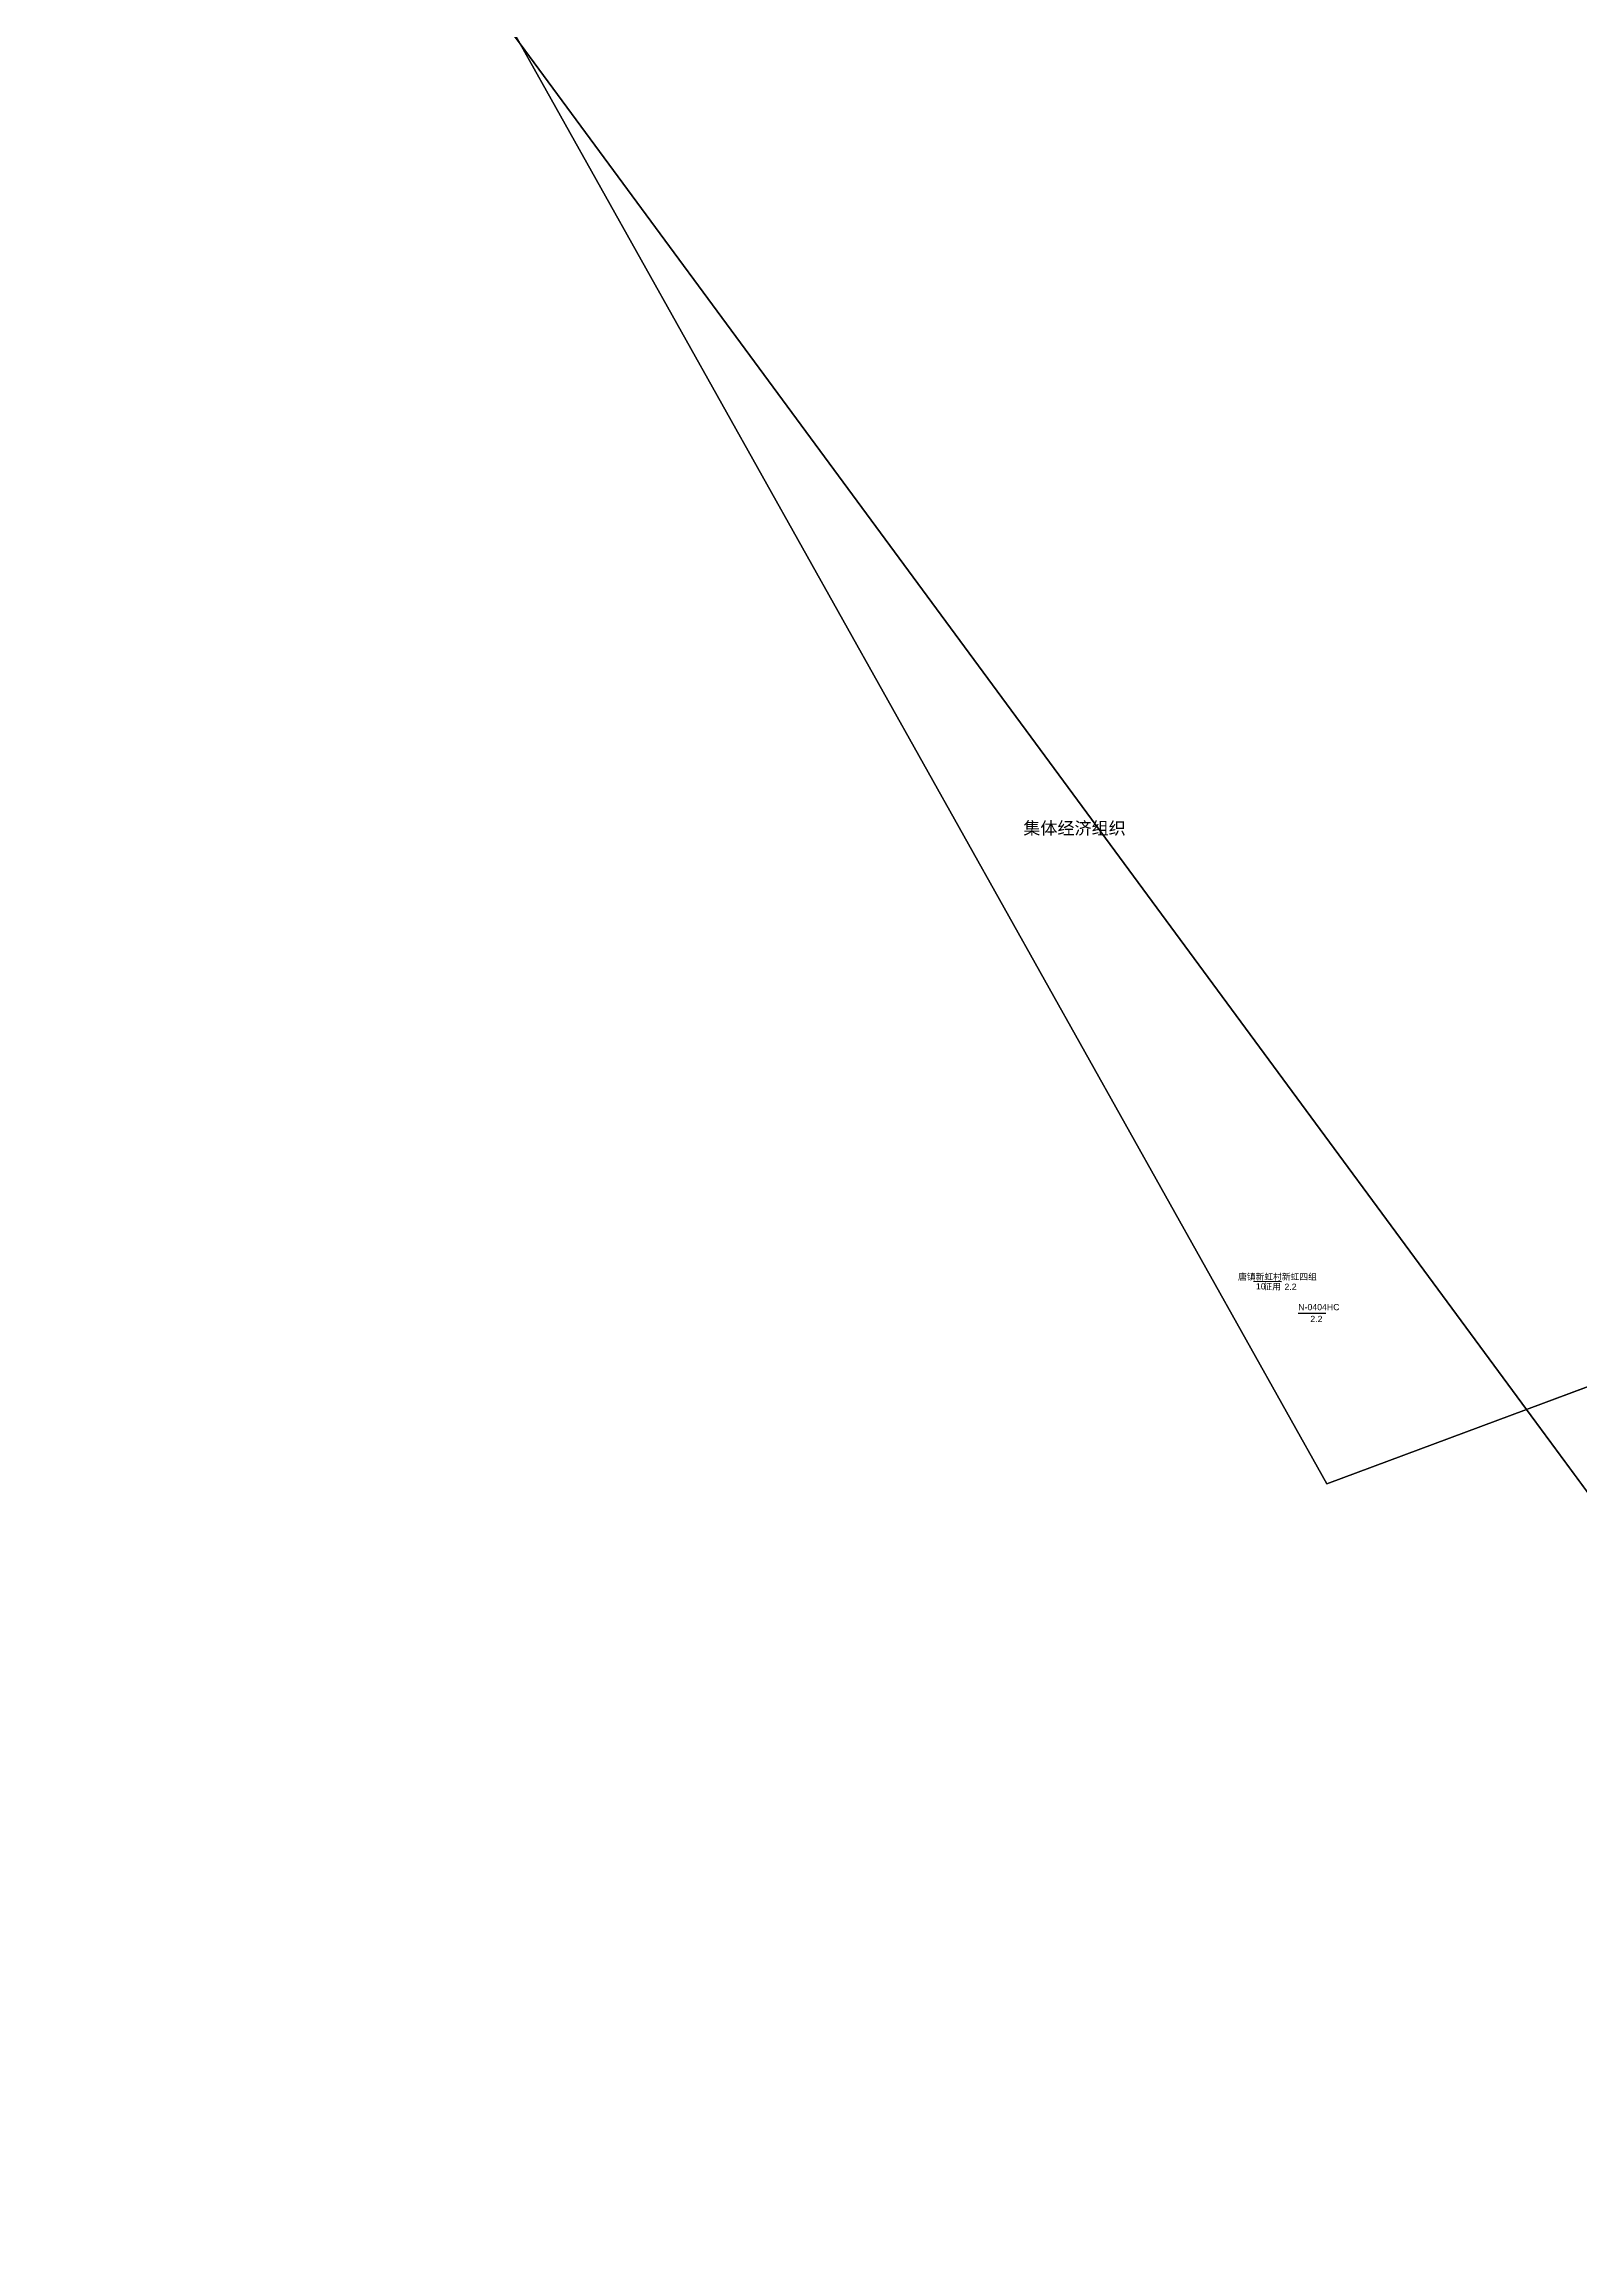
# Model space of a CAD drawing. Header units: metres. Extents: x 15788 to 16056, y 1027 to 1229.
# Drawn here: x 16000.99 to 16006.51, y 1161.3 to 1169.17 of the extents above; entities that cross this region are included whole.
import ezdxf
from ezdxf.enums import TextEntityAlignment as Align

# ---------------------------------------------------------------- set-up
doc = ezdxf.new("R2010")
doc.units = ezdxf.units.M
doc.linetypes.add('XX82', pattern=[5, 4, -1])
for name, color, linetype in [('kc_dw', 2, 'Continuous'), ('kc_jt', 181, 'Continuous'), ('kc_swl_xz', 140, 'Continuous')]:
    doc.layers.add(name, color=color, linetype=linetype)
doc.styles.add('st_h', font='txt.shx', dxfattribs={"bigfont": 'hztxt.shx'})
doc.styles.get("Standard").update_dxf_attribs({"font": 'arial.ttf'})

# ---------------------------------------------------------------- blocks, each defined once
blk = doc.blocks.new('emap_dw')
at = {"linetype": 'XX82'}
blk.add_line((-18.5, -0.2), (6.2, -0.3), dxfattribs=at)
at = {"flags": 1}
for tag, p in [('街道号', (13.8, 22.6)), ('原宗地号', (16.9, 15.5)), ('勘测序号', (32.6, -2.5)), ('权属', (33.7, -10.8))]:
    blk.add_attdef(tag, p, '', height=3, dxfattribs=at)
at = {"linetype": 'XX82', "flags": 1}
for tag, p in [('所有权人', (20.8, 10)), ('地块名称', (24.9, 4.3)), ('所有权宗地号', (23.7, -14)), ('地块号', (24.5, -18.8))]:
    blk.add_attdef(tag, p, '', height=3, dxfattribs=at)
blk.add_attdef('单位名', text='', height=3).set_placement((-7.1, 0.5), align=Align.CENTER)
for tag, p in [('单位序号', (-17.4, -4.1)), ('用地类型', (-13.8, -4.2)), ('面积', (-3.7, -4.3))]:
    blk.add_attdef(tag, p, '', height=3)
blk = doc.blocks.new('emap_yt')
at = {"linetype": 'XX82'}
blk.add_line((-8.9, -2.3), (9.8, -2.3), dxfattribs=at)
at = {"style": 'st_h', "flags": 1}
for tag, p in [('用地类型', (10.4, 14.5)), ('单位序号', (10.4, 9)), ('规划序号', (11.7, 4.6)), ('规划用途', (13.2, -0.6)), ('勘测类型', (32.5, 3.8)), ('单位名', (33.4, -1.9)), ('勘测序号', (12.5, -10.5)), ('原宗地号', (12.7, -5.7)), ('新宗地号', (31, -14.8)), ('权属', (34.1, -8.1))]:
    blk.add_attdef(tag, p, '', height=4.38, dxfattribs=at)
blk.add_attdef('原来用途', text='', height=3).set_placement((1.1, -0.9), align=Align.CENTER)
blk.add_attdef('面积', (-3, -6.6), '', height=3)
at = {"linetype": 'XX82', "style": 'st_h', "flags": 1}
blk.add_attdef('街道号', (12.8, -14.6), '', height=4.38, dxfattribs=at)
at = {"linetype": 'XX82', "flags": 1}
for tag, p in [('所有权人', (14.1, -19.6)), ('地块名称', (14.6, -23.6)), ('所有权宗地号', (20, -28.7)), ('地块号', (20.4, -33.6))]:
    blk.add_attdef(tag, p, '', height=2.5, dxfattribs=at)

msp = doc.modelspace()

# ---------------------------------------------------------------- linework, layer by layer
at = {"layer": 'kc_dw', "flags": 128}
msp.add_lwpolyline([(16054.5, 1226.8086, -0.24693), (15988.6482, 1192.0194), (15987.9279, 1192.018), (16000, 1174), (16002.7046, 1169.1703), (16006.3171, 1164.2676), (16032.4, 1174), (16032.9468, 1172.657), (16033.6, 1172.95), (16047.6351, 1136.5825), (16054.5, 1119.7225)], format="xyb", close=True, dxfattribs=at)
msp.add_lwpolyline([(16054.5, 1114.8033), (16054.5, 1118.7945), (16047.6351, 1136.5825), (16032.9468, 1172.657), (16008.79, 1161.82), (16008.29, 1161.59), (16006.3171, 1164.2676), (16005.6, 1164), (16002.7046, 1169.1703), (15985.8726, 1192.0142), (15980.0014, 1192.0033), (15957.71, 1183.24), (15962.48, 1166.86), (15898.7866, 1138.4256), (15932.5226, 1089.4374)], dxfattribs=at)
for points in [[(16032.9468, 1172.657), (16032.4, 1174), (16006.3171, 1164.2676), (16008.29, 1161.59), (16008.79, 1161.82)], [(16002.7046, 1169.1703), (16005.6, 1164), (16006.3171, 1164.2676)]]:
    msp.add_lwpolyline(points, close=True, dxfattribs=at)
at = {"layer": 'kc_jt', "flags": 128}
msp.add_lwpolyline([(16029.8735, 1187.3255), (16024.0696, 1200.3617, -0.041997), (16011.5955, 1195.4255), (16012.0875, 1194.1203), (16012.0059, 1192.3731), (16011.4939, 1191.1491), (16011.4211, 1188.7671), (16012.2441, 1186.6619), (16012.6885, 1185.1337), (16011.4961, 1183.3711), (16008.9731, 1182.1719), (16007.5535, 1181.5173), (16005.0695, 1181.3241), (16003.4825, 1181.3019), (16000.0879, 1181.8897), (15998.5001, 1181.9205), (15995.8094, 1180.2546), (16000, 1174), (16002.7046, 1169.1703), (16006.3171, 1164.2676), (16032.4, 1174), (16032.4123, 1173.9698), (16032.9271, 1174.1331)], format="xyb", close=True, dxfattribs=at)
msp.add_lwpolyline([(16054.5, 1114.8033), (16054.5, 1118.7945), (16047.6351, 1136.5825), (16032.9468, 1172.657), (16008.79, 1161.82), (16008.29, 1161.59), (16006.3171, 1164.2676), (16005.6, 1164), (16002.7046, 1169.1703), (15985.8726, 1192.0142), (15980.0014, 1192.0033), (15957.71, 1183.24), (15962.48, 1166.86), (15898.7866, 1138.4256), (15932.5226, 1089.4374)], dxfattribs=at)
for points in [[(16032.9468, 1172.657), (16032.4, 1174), (16006.3171, 1164.2676), (16008.29, 1161.59), (16008.79, 1161.82)], [(16002.7046, 1169.1703), (16005.6, 1164), (16006.3171, 1164.2676)]]:
    msp.add_lwpolyline(points, close=True, dxfattribs=at)
at = {"layer": 'kc_swl_xz', "color": 3, "flags": 128}
msp.add_lwpolyline([(16054.5, 1226.8086, -0.24693), (15988.6482, 1192.0194), (15987.9279, 1192.018), (16000, 1174), (16002.7046, 1169.1703), (16006.3171, 1164.2676), (16032.4, 1174), (16032.9468, 1172.657), (16033.6, 1172.95), (16047.6351, 1136.5825), (16054.5, 1119.7225)], format="xyb", close=True, dxfattribs=at)
at = {"layer": 'kc_swl_xz', "flags": 128}
msp.add_lwpolyline([(16002.7046, 1169.1703), (16005.6, 1164), (16006.3171, 1164.2676)], close=True, dxfattribs=at)

# ---------------------------------------------------------------- block references
at = {"layer": 'kc_dw', "xscale": 0.007485282311739999, "yscale": 0.007485282311739999, "zscale": 0.007485282311739999}
msp.add_blockref('emap_dw', (16005.4762, 1164.7289), dxfattribs=at).add_auto_attribs({'单位名': '唐镇新虹村新虹四组', '单位序号': '10', '用地类型': '征用', '面积': '2.2'})
at = {"layer": 'kc_jt', "xscale": 0.007485282311749999, "yscale": 0.007485282311749999, "zscale": 0.007485282311749999}
msp.add_blockref('emap_yt', (16005.5636, 1164.6304), dxfattribs=at).add_auto_attribs({'面积': '2.2', '原来用途': 'N-0404HC'})

# ---------------------------------------------------------------- texts
at = {"layer": 'kc_swl_xz'}
msp.add_text('集体经济组织', height=0.04491, dxfattribs=at).set_placement((16004.5109, 1166.3319))

doc.saveas('drawing.dxf')
